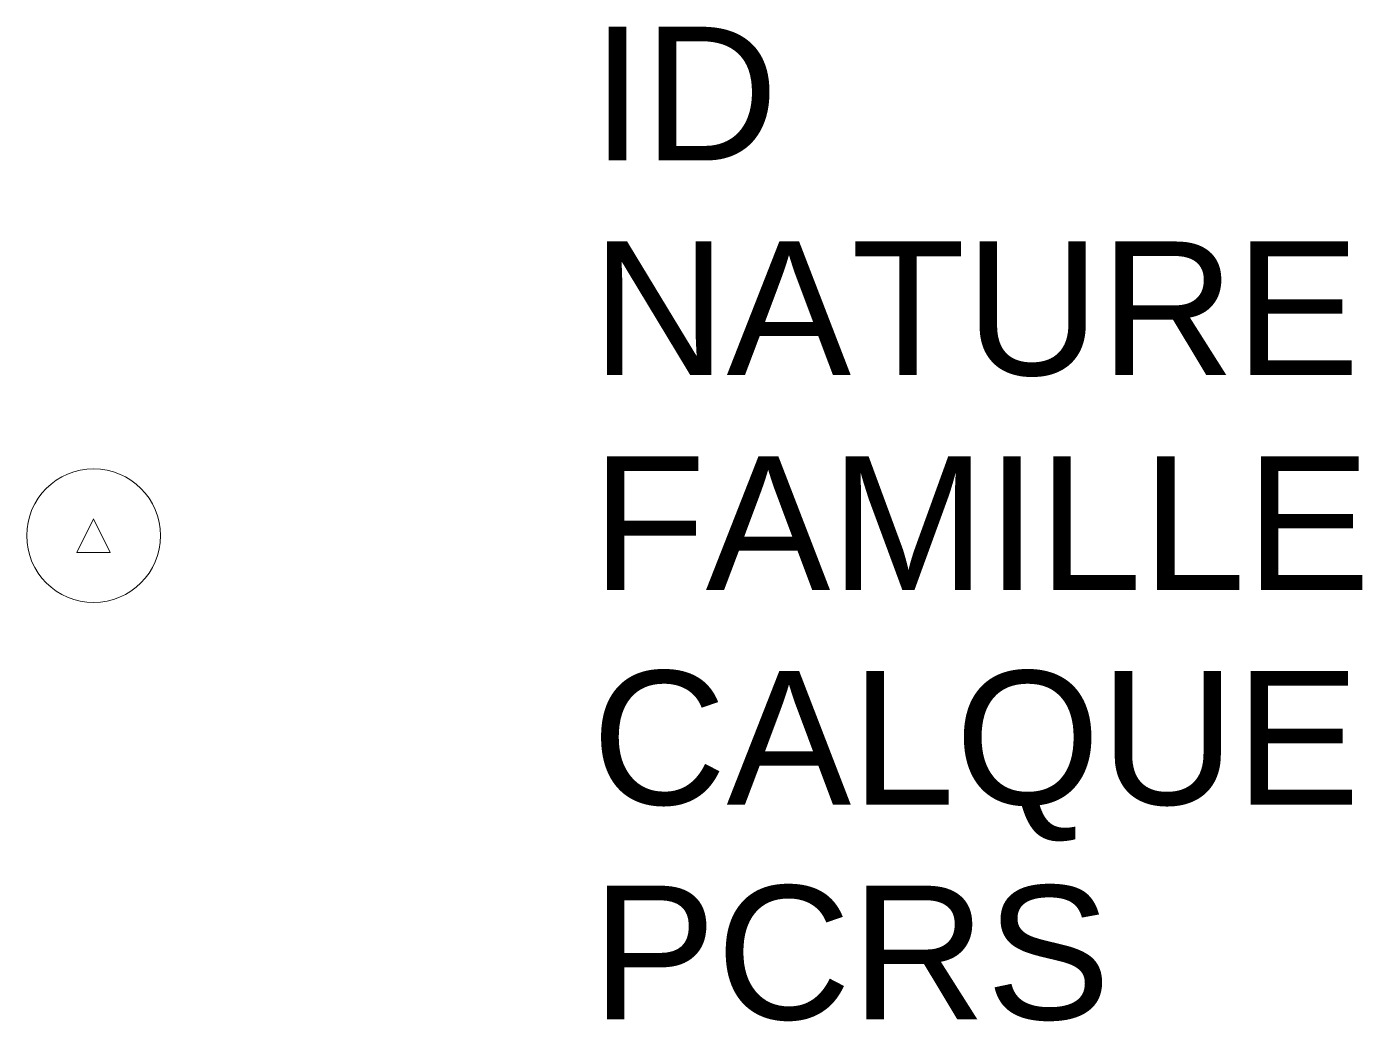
# Model space of a CAD drawing. Header units: metres. Extents: x 3121.95 to 3123.95, y 1776.14 to 1777.63.
import ezdxf

# ---------------------------------------------------------------- set-up
doc = ezdxf.new("R2010")
doc.units = ezdxf.units.M
doc.linetypes.add('Socle_Continu', pattern=[2.5, 2.5, 0])
doc.layers.add('MOBUR_SCS', color=251, linetype='Socle_Continu', lineweight=13)
doc.styles.get("Standard").update_dxf_attribs({"font": 'arial.ttf'})

msp = doc.modelspace()

# ---------------------------------------------------------------- linework, layer by layer
at = {"layer": 'MOBUR_SCS', "linetype": 'Socle_Continu', "flags": 128}
msp.add_lwpolyline([(3122.0492, 1776.8907), (3122.0742, 1776.8407), (3122.0242, 1776.8407)], close=True, dxfattribs=at)
at = {"layer": 'MOBUR_SCS', "linetype": 'Socle_Continu'}
msp.add_circle((3122.0492, 1776.8657), 0.1, dxfattribs=at)

# ---------------------------------------------------------------- texts
at = {"layer": 'MOBUR_SCS', "linetype": 'Socle_Continu', "flags": 9}
for tag, p, s in [('ID', (3122.7939, 1777.4271), 'NP_0932'), ('NATURE', (3122.7939, 1777.1058), 'Potelet de voirie amovible'), ('FAMILLE', (3122.7939, 1776.7846), 'Mobilier urbain'), ('CALQUE', (3122.7939, 1776.4633), 'MOBUR_SCS'), ('PCRS', (3122.7939, 1776.142), 'HabillageSymbole')]:
    msp.add_attdef(tag, p, s, height=0.2, dxfattribs=at)

doc.saveas('drawing.dxf')
